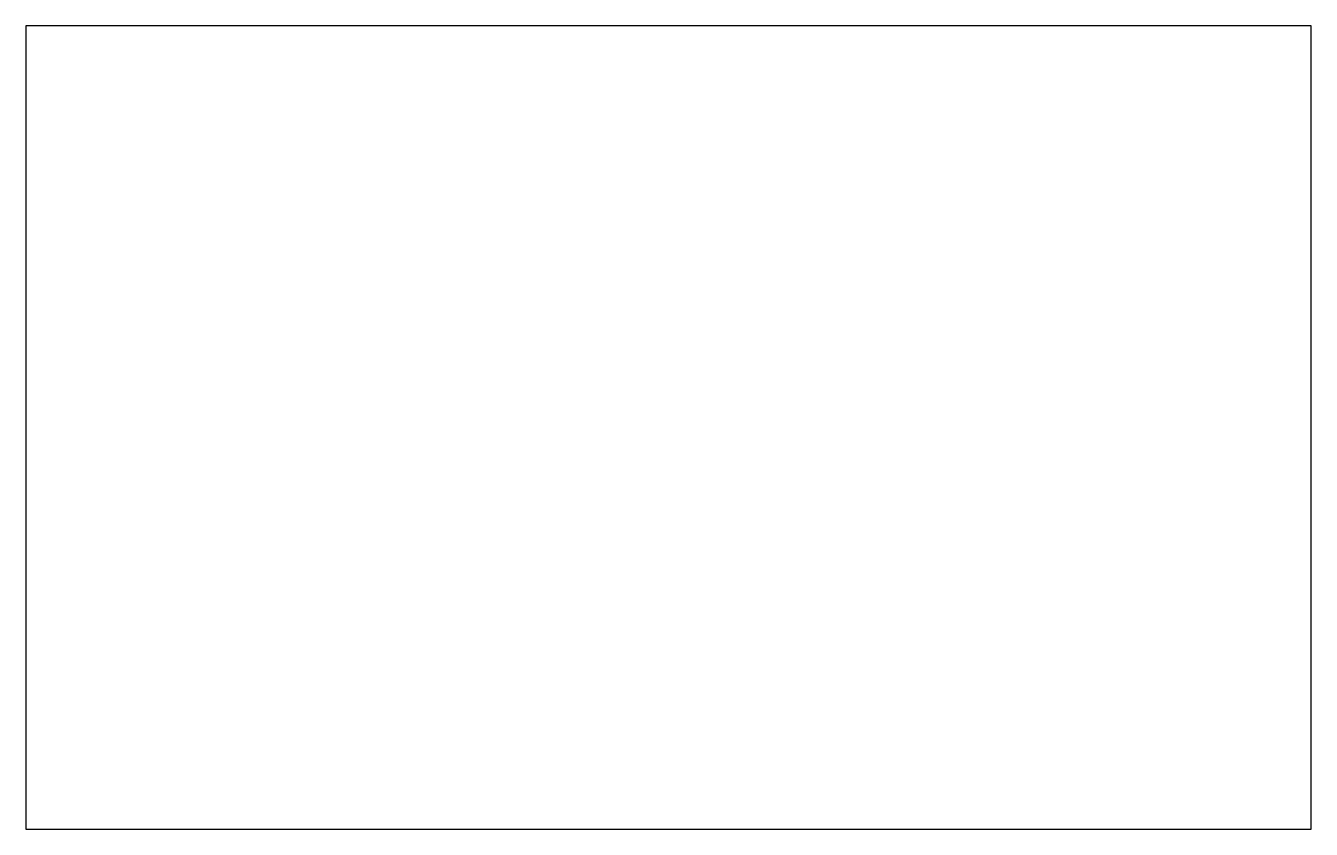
# Model space of a CAD drawing. Header units: inches. Extents: x 0 to 48, y -30 to 0.
import ezdxf

# ---------------------------------------------------------------- set-up
doc = ezdxf.new("R2010")
doc.units = ezdxf.units.IN
doc.header["$MEASUREMENT"] = 0
doc.layers.add('A-FURN-P-WKSF', color=200, linetype='Continuous', lineweight=25)

msp = doc.modelspace()

# ---------------------------------------------------------------- linework, layer by layer
at = {"layer": 'A-FURN-P-WKSF'}
msp.add_lwpolyline([(0, 0), (0, -30), (48, -30), (48, 0)], close=True, dxfattribs=at)

doc.saveas('drawing.dxf')
